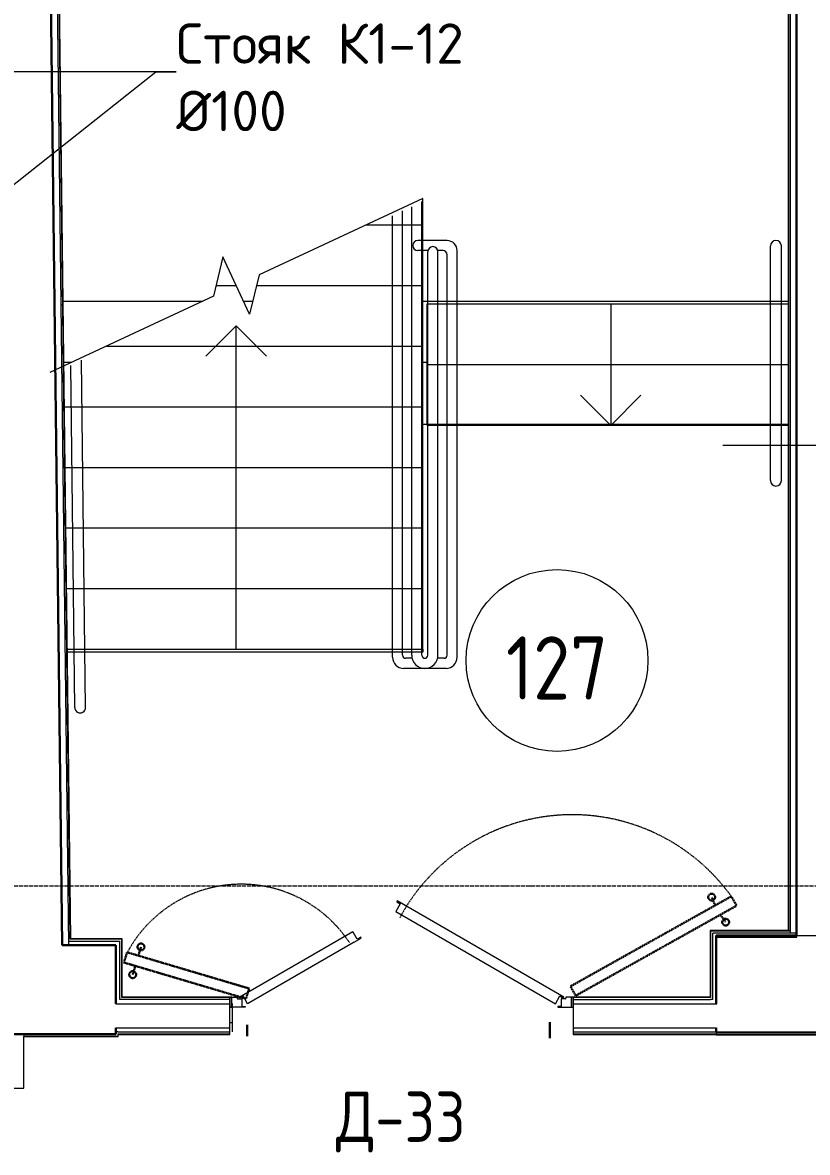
# Model space of a CAD drawing. Header units: millimetres. Extents: x -10178924 to 11692288, y -947381 to 58396.
# Drawn here: x 41911 to 45797, y -80242 to -74651 of the extents above; entities that cross this region are included whole.
import ezdxf
from ezdxf import colors
from ezdxf.entities.mleader import LeaderData, LeaderLine
from ezdxf.math import Vec2, Vec3

# ---------------------------------------------------------------- set-up
doc = ezdxf.new("R2010")
doc.units = ezdxf.units.MM
doc.linetypes.add('ADSK_Линия сетки', pattern=[25, 20, -2.5, 0, -2.5])
doc.linetypes.add('ADSK_Штриховая_ш3 п1_5', pattern=[4.5, 3, -1.5])
for name, color, linetype, lineweight in [('Аннотация', 7, 'Continuous', 18), ('Выноски ВК', 7, 'Continuous', 0), ('Двери', 7, 'Continuous', 9), ('Лестницы', 7, 'Continuous', 9), ('Марки дверей', 7, 'Continuous', 20), ('Оси', 253, 'Continuous', 9), ('Перекрытие', 7, 'Continuous', 18), ('Стены несущие', 7, 'Continuous', 30), ('Стены отделка', 7, 'Continuous', 30), ('Стены перегородки', 7, 'Continuous', 30), ('Стены штриховка', 7, 'Continuous', 9), ('Стрелки вверх', 7, 'Continuous', 18), ('ШТРИХОВКА', 252, 'Continuous', 15)]:
    doc.layers.add(name, color=color, linetype=linetype, lineweight=lineweight)
doc.layers.add('Линии', color=7, linetype='Continuous', lineweight=9, true_color=0x00a600)
doc.styles.add('GOST Common', font='GOST_Common.ttf', dxfattribs={"width": 0.9, "height": 350})
doc.styles.add('GOST Common_2', font='GOST_Common.ttf', dxfattribs={"width": 0.9, "height": 250})
doc.styles.add('PDF ISOCPEUR', font='isocpeur.ttf')

# ---------------------------------------------------------------- blocks, each defined once
blk = doc.blocks.new('оси')
at = {"layer": 'Оси', "linetype": 'ADSK_Линия сетки'}
blk.add_line((-3614.3, 15100), (62615.4, 15100), dxfattribs=at)
blk = doc.blocks.new('dver-dpo-230 _1_ - 1700х2300Н ост алюм EIWS60 Д-33л-6949416-План 1-го этажа')
at = {"layer": 'Двери'}
for p, q in [((-6.3, 468.6), (-28.8, 429.6)), ((-21.3, 482.5), (-23.6, 478.6)), ((-23.6, 478.6), (-6.3, 468.6)), ((804, 6), (-21.3, 482.5)), ((-28.8, 429.6), (761.9, -26.9)), ((-804, 6), (-241.1, 331)), ((-241.1, 331), (-238.8, 327.1)), ((-218.8, 292.5), (-238.8, 327.1)), ((-233.7, 278.1), (-199, 298.1)), ((-201.5, 302.5), (-218.8, 292.5)), ((-199, 298.1), (-201.5, 302.5)), ((-233.7, 278.1), (-761.9, -26.9)), ((-850, -44), (-850, 6)), ((-850, 6), (-813.8, 6)), ((-840, 6), (-850, 6)), ((-850, 6), (-850, -44)), ((-840, -44), (-840, 6)), ((-813.8, 6), (-813.8, 0.6)), ((-801.8, 2.1), (-804, 6)), ((-784.4, 12.1), (-801.8, 2.1)), ((-761.9, -26.9), (-784.4, 12.1)), ((761.9, -26.9), (784.4, 12.1)), ((784.4, 12.1), (801.7, 2.1)), ((801.7, 2.1), (804, 6)), ((813.8, 6), (813.8, 0.6)), ((850, 6), (813.8, 6)), ((850, 6), (840, 6)), ((840, 6), (840, -44)), ((850, -44), (850, 6)), ((850, -44), (850, 6)), ((-773.8, -44), (-850, -44)), ((-850, -44), (-840, -44)), ((-811.3, -2), (-790, -2)), ((-790, -2), (-790, -37.5)), ((-787.5, -40), (-773.8, -40)), ((-773.8, -40), (-773.8, -44)), ((773.8, -40), (773.8, -44)), ((787.5, -40), (773.8, -40)), ((773.8, -44), (850, -44)), ((790, -2), (790, -37.5)), ((811.3, -2), (790, -2)), ((840, -44), (850, -44))]:
    blk.add_line(p, q, dxfattribs=at)
for centre, radius, start, end in [((-811.3, 0.6), 2.52, 180, 270), ((811.3, 0.6), 2.52, 270, 0), ((-787.5, -37.5), 2.5, 180, 270), ((787.5, -37.5), 2.5, 270, 0)]:
    blk.add_arc(centre, radius, start, end, dxfattribs=at)
blk = doc.blocks.new('1 этаж')
at = {"layer": 'Лестницы'}
for p, q in [((43892.6, -50403.5), (43082.1, -50781.4)), ((43892.6, -50534.2), (43892.6, -50403.5)), ((43612.1, -50534.2), (43892.6, -50534.2)), ((43612.1, -50534.2), (43892.6, -50534.2)), ((43892.6, -50834.2), (43892.6, -50534.2)), ((42902.8, -50692.6), (42855.5, -50887.1)), ((43034.8, -50975.8), (42902.8, -50692.6)), ((43082.1, -50781.4), (43034.8, -50975.8)), ((42868.3, -50834.2), (42968.8, -50834.2)), ((42868.3, -50834.2), (42968.8, -50834.2)), ((43069.2, -50834.2), (43892.6, -50834.2)), ((43069.2, -50834.2), (43892.6, -50834.2)), ((43892.6, -51134.2), (43892.6, -50834.2)), ((42855.5, -50887.1), (42045, -51265)), ((45701.2, -50926.7), (43912.6, -50926.7)), ((43912.6, -50926.7), (43912.6, -51226.7)), ((45701.2, -50926.7), (43912.6, -50926.7)), ((42325.4, -51134.2), (43892.6, -51134.2)), ((42325.4, -51134.2), (43892.6, -51134.2)), ((43892.6, -51434.2), (43892.6, -51134.2)), ((43912.6, -51226.7), (43912.6, -51521.7)), ((45701.2, -51226.7), (43912.6, -51226.7)), ((45701.2, -51226.7), (43912.6, -51226.7)), ((42117.6, -51434.2), (43892.6, -51434.2)), ((42117.6, -51434.2), (43892.6, -51434.2)), ((43892.6, -51734.2), (43892.6, -51434.2)), ((45701.2, -51526.7), (43912.6, -51526.7)), ((42121.1, -51734.2), (43892.6, -51734.2)), ((42121.1, -51734.2), (43892.6, -51734.2)), ((43892.6, -52034.2), (43892.6, -51734.2)), ((42124.7, -52034.2), (43892.6, -52034.2)), ((42124.7, -52034.2), (43892.6, -52034.2)), ((43892.6, -52334.2), (43892.6, -52034.2)), ((42128.3, -52334.2), (43892.6, -52334.2)), ((42128.3, -52334.2), (43892.6, -52334.2)), ((43892.6, -52634.2), (43892.6, -52334.2)), ((42131.9, -52634.2), (43892.6, -52634.2)), ((42131.9, -52634.2), (43892.6, -52634.2))]:
    blk.add_line(p, q, dxfattribs=at)
at = {"layer": 'Линии', "color": 7, "lineweight": 18}
for p, q in [((43887.6, -52664.2), (43887.6, -50419.2)), ((43837.6, -52664.2), (43837.6, -50444.2)), ((43917.6, -52664.2), (43917.6, -50666.7)), ((43967.6, -52664.2), (43967.6, -50666.7))]:
    blk.add_line(p, q, dxfattribs=at)
at = {"layer": 'Линии', "color": 7}
for p, q in [((43742.6, -52674.2), (43742.6, -50489.2)), ((43792.6, -52664.2), (43792.6, -50464.2)), ((44012.6, -50611.7), (43867.6, -50611.7)), ((45614.6, -51799.9), (45614.6, -50638.5)), ((45668.2, -51799.9), (45668.2, -50638.5)), ((43918.1, -50661.7), (43867.6, -50661.7)), ((43992.6, -50661.7), (43967.1, -50661.7)), ((44012.6, -52664.2), (44012.6, -50680)), ((44062.6, -52674.2), (44062.6, -50661.7)), ((42222.6, -52922.1), (42202.1, -51203.7)), ((42169, -52922.8), (42148.8, -51229.3)), ((43839.3, -52679.2), (43807.6, -52679.2)), ((43997.6, -52679.2), (43965.8, -52679.2)), ((44007.6, -52729.2), (43797.6, -52729.2))]:
    blk.add_line(p, q, dxfattribs=at)
at = {"layer": 'Линии', "color": 7, "linetype": 'ADSK_Штриховая_ш3 п1_5', "lineweight": 30}
for p, q in [((44623.8, -54302.5), (45420.1, -53857.2)), ((45340.3, -53902.4), (45323, -53860.9)), ((45420.1, -53857.2), (45446.6, -53903.1)), ((45446.6, -53903.1), (44649.7, -54348.8)), ((45365.9, -53948.2), (45392.3, -53984.7)), ((42483.9, -54150.6), (42496.7, -54107.4)), ((42427.9, -54134), (42412.8, -54184.8)), ((43032.6, -54313.2), (42427.9, -54134)), ((42412.8, -54184.8), (43016.9, -54363.8)), ((42468.8, -54201.4), (42456, -54244.5)), ((43016.9, -54363.8), (43032.6, -54313.2)), ((44649.7, -54348.8), (44623.8, -54302.5)), ((43022.1, -54493.8), (43022.1, -54549.3)), ((44522.1, -54479.3), (44522.1, -54559.3))]:
    blk.add_line(p, q, dxfattribs=at)
at = {"layer": 'Линии', "color": 7}
blk.add_circle((44557.1, -52689.8), 450, dxfattribs=at)
at = {"layer": 'Линии', "color": 7, "linetype": 'ADSK_Штриховая_ш3 п1_5', "lineweight": 30}
for centre in [(45323, -53860.9), (45392.3, -53984.7), (42496.7, -54107.4), (42456, -54244.5)]:
    blk.add_circle(centre, 17, dxfattribs=at)
at = {"layer": 'Линии', "color": 7}
for centre, radius, start, end in [((43867.6, -50636.7), 25, 90, 270), ((43942.6, -50666.7), 25, 0, 180), ((44012.6, -50661.7), 50, 0, 90), ((45641.4, -50638.5), 26.8, 0, 180), ((43992.6, -50681.7), 20, 0, 90), ((45641.4, -51799.9), 26.8, 180, 0), ((43807.6, -52664.2), 15, 180, 270), ((43902.6, -52664.2), 65, 180, 0), ((43902.6, -52664.2), 15, 180, 0), ((43997.6, -52664.2), 15, 270, 0), ((43797.6, -52674.2), 55, 180, 270), ((44007.6, -52674.2), 55, 270, 0), ((42195.8, -52922.4), 26.8, 180.6839, 0.6839)]:
    blk.add_arc(centre, radius, start, end, dxfattribs=at)
at = {"layer": 'Линии', "color": 7, "linetype": 'ADSK_Штриховая_ш3 п1_5'}
for centre, radius, start, end in [((44632.4, -54423.4), 970.1, 35.7071, 151.7168), ((42993.7, -54438.2), 640.9, 33.381, 151.7063)]:
    blk.add_arc(centre, radius, start, end, dxfattribs=at)
at = {"layer": 'Перекрытие'}
for p, q in [((42111.3, -50911.7), (42802.7, -50911.7)), ((43004.9, -50911.7), (43050.4, -50911.7)), ((43892.6, -50911.7), (45701.2, -50911.7)), ((42114.9, -51213.9), (42154.7, -51213.9)), ((43892.6, -51213.9), (43912.6, -51213.9)), ((45701.2, -51521.7), (43892.6, -51521.7)), ((43892.6, -52649.2), (42132.1, -52649.2)), ((43892.6, -52634.2), (43892.6, -52649.2)), ((42947, -54388.1), (42948.5, -54388.1)), ((42948.5, -54388.1), (42948.5, -54528.3)), ((42948.5, -54483.8), (42937, -54483.8))]:
    blk.add_line(p, q, dxfattribs=at)
at = {"layer": 'Стены несущие'}
for p, q in [((42107.4, -54099.3), (42018, -46608.7)), ((45743.2, -46607.3), (45743.2, -54050.3)), ((45743.2, -54050.3), (45345, -54050.3)), ((45345, -54050.3), (45345, -54388.3)), ((42372.1, -54099.3), (42107.4, -54099.3)), ((42372.1, -54388.3), (42372.1, -54099.3)), ((42372.1, -54508.3), (42372.1, -54539.3)), ((45345, -54508.3), (45345, -54530.3)), ((41869.1, -54539.3), (42372.1, -54539.3)), ((45345, -54530.3), (46545, -54530.3))]:
    blk.add_line(p, q, dxfattribs=at)
at = {"layer": 'Стены отделка', "lineweight": 9}
for p, q in [((42048.2, -46628.7), (42137.4, -54099.3)), ((42149, -54067.3), (42060.3, -46640.7)), ((45713.2, -54038.9), (45713.2, -46758.2)), ((45701.2, -46810.2), (45701.2, -54026.9)), ((42099.5, -50929.8), (42111.5, -50929.7)), ((42135.5, -52938.4), (42123.5, -52938.6)), ((42402.1, -54067.3), (42149, -54067.3)), ((45316, -54028.9), (45316, -54356.3)), ((45701.2, -54026.9), (45318, -54026.9)), ((45744.8, -54038.9), (45328, -54038.9)), ((45328, -54368.3), (45328, -54038.9)), ((45348, -54388.3), (45348, -54058.9)), ((45348, -54058.9), (45744.8, -54058.9)), ((45744.8, -54058.9), (45744.8, -54038.9)), ((42137.1, -54079.3), (42392.1, -54079.3)), ((42392.1, -54368.3), (42392.1, -54079.3)), ((42404.1, -54356.3), (42404.1, -54069.3)), ((42937, -54356.3), (42404.1, -54356.3)), ((42937, -54388.3), (42937, -54356.3)), ((44637, -54356.3), (44637, -54388.3)), ((45316, -54356.3), (44637, -54356.3)), ((45328, -54368.3), (45318, -54368.3)), ((42937, -54540.3), (42937, -54508.3)), ((44637, -54508.3), (44637, -54540.3)), ((41916.1, -54806), (41916.1, -54551.3)), ((41916.1, -54551.3), (42384.1, -54551.3)), ((42382.1, -54528.3), (42372.1, -54528.3)), ((42384.1, -54540.3), (42937, -54540.3)), ((42384.1, -54551.3), (42384.1, -54540.3)), ((44637, -54540.3), (45345, -54540.3)), ((45328, -54528.3), (45345, -54528.3)), ((45345, -54530.3), (45345, -54542.3)), ((45345, -54542.3), (46557, -54542.3)), ((41454.1, -54806), (41916.1, -54806))]:
    blk.add_line(p, q, dxfattribs=at)
at = {"layer": 'Стены перегородки', "lineweight": 18}
for p, q in [((42372.1, -54388.3), (42937, -54388.3)), ((42937, -54508.3), (42937, -54388.3)), ((44637, -54388.3), (44637, -54508.3)), ((44637, -54388.3), (45348, -54388.3)), ((42372.1, -54508.3), (42937, -54508.3)), ((44637, -54508.3), (45345, -54508.3))]:
    blk.add_line(p, q, dxfattribs=at)
at = {"layer": 'Стены штриховка'}
for p, q in [((42147, -54069.3), (42058.3, -46638.7)), ((45703.2, -46810.2), (45703.2, -54026.9)), ((42402.1, -54358.3), (42402.1, -54067.3)), ((42404.1, -54067.3), (42402.1, -54067.3)), ((42404.1, -54069.3), (42404.1, -54067.3)), ((45318, -54026.9), (45316, -54026.9)), ((45316, -54026.9), (45316, -54028.9)), ((45713.2, -54028.9), (45316, -54028.9)), ((45318, -54026.9), (45318, -54358.3)), ((45703.2, -54026.9), (45713.2, -54026.9)), ((45743.2, -54050.3), (46123.2, -54050.3)), ((42404.1, -54069.3), (42147, -54069.3)), ((42937, -54368.3), (42392.1, -54368.3)), ((42937, -54358.3), (42402.1, -54358.3)), ((45318, -54358.3), (44637, -54358.3)), ((44637, -54368.3), (45318, -54368.3)), ((41916.1, -54539.3), (41916.1, -54551.3)), ((41916.1, -54549.3), (42384.1, -54549.3)), ((42382.1, -54528.3), (42937, -54528.3)), ((42384.1, -54540.3), (42384.1, -54538.3)), ((42384.1, -54538.3), (42937, -54538.3)), ((44637, -54528.3), (45328, -54528.3)), ((44637, -54538.3), (45345, -54538.3)), ((45345, -54540.3), (46555, -54540.3))]:
    blk.add_line(p, q, dxfattribs=at)
at = {"layer": 'Стрелки вверх'}
for p, q in [((44822.9, -50926.7), (44822.9, -51226.7)), ((42968.8, -51034.2), (42818.8, -51184.2)), ((42968.8, -51134.2), (42968.8, -51034.2)), ((42968.8, -51034.2), (43118.8, -51184.2)), ((42968.8, -51434.2), (42968.8, -51134.2)), ((44822.9, -51226.7), (44822.9, -51521.7)), ((44822.9, -51526.7), (44672.9, -51376.7)), ((44822.9, -51526.7), (44972.9, -51376.7)), ((42968.8, -51734.2), (42968.8, -51434.2)), ((42968.8, -52034.2), (42968.8, -51734.2)), ((42968.8, -52334.2), (42968.8, -52034.2)), ((42968.8, -52634.2), (42968.8, -52334.2))]:
    blk.add_line(p, q, dxfattribs=at)
blk.add_blockref('оси', (-6500.4, -68905))
at = {"layer": 'Двери'}
blk.add_blockref('dver-dpo-230 _1_ - 1700х2300Н ост алюм EIWS60 Д-33л-6949416-План 1-го этажа', (43787, -54362.3), dxfattribs=at)
at = {"layer": 'Аннотация', "lineweight": 9, "insert": (44557.1, -52726.8), "char_height": 312.5, "width": 520.211, "attachment_point": 5, "line_spacing_factor": 1.022766, "style": 'GOST Common'}
blk.add_mtext('127', dxfattribs=at)
at = {"layer": 'Марки дверей', "lineweight": 9, "insert": (43783.3, -54973.6), "char_height": 250, "width": 690.3, "attachment_point": 5, "line_spacing_factor": 1.022766, "style": 'GOST Common_2'}
blk.add_mtext('\\pxqc,t1.8,3.6,5.4,7.2,9,10.8,12.6,14.4,16.2,18,19.8,21.6,23.4,25.2,27,28.8,30.6,32.4,34.2,36,37.8,39.6,41.4,43.2,45,46.8,48.6,50.4,52.2,54,55.8,57.6;{Д-33}', dxfattribs=at)
blk = doc.blocks.new('_None')

msp = doc.modelspace()

# ---------------------------------------------------------------- block references
at = {"layer": 'ШТРИХОВКА'}
msp.add_blockref('1 этаж', (0, -25118), dxfattribs=at)

# ---------------------------------------------------------------- leaders
at = {"layer": 'Выноски ВК', "ltscale": 50}
ml = msp.add_multileader_mtext('Standard', dxfattribs=at)
ml.set_content('Стояк К1-12 ^J%%C100', color=256, style='PDF ISOCPEUR')
ml.set_leader_properties(color=256, linetype='ByLayer', lineweight=-1)
ml.set_arrow_properties(name='NONE')
ml.build(insert=Vec2(0, 0))
ml.multileader.update_dxf_attribs({"text_left_attachment_type": 6, "text_right_attachment_type": 6, "dogleg_length": 100, "arrow_head_size": 300})
ctx = ml.context
ctx.base_point, ctx.char_height, ctx.arrow_head_size, ctx.landing_gap_size, ctx.plane_origin = Vec3(42671.1, -74894.9), 200, 300, 0, Vec3(34247.6, -72033.6)
ctx.left_attachment, ctx.right_attachment = 6, 6
notes = []
notes.append((ctx, [(0, (1, 1, 0), (42571.1, -74894.9), (1, 0), 100, [(1, [(41492, -75745.8)], 0, [])])]))
ctx.mtext.insert, ctx.mtext.flow_direction = Vec3(42671.1, -74654.9), 5
ml = msp.add_multileader_mtext('Standard', dxfattribs=at)
ml.set_content('Подъем К1-4 ^J%%C50', color=256, style='PDF ISOCPEUR')
ml.set_leader_properties(color=256, linetype='ByLayer', lineweight=-1)
ml.set_arrow_properties(name='NONE')
ml.build(insert=Vec2(0, 0))
ml.multileader.update_dxf_attribs({"text_left_attachment_type": 6, "text_right_attachment_type": 6, "dogleg_length": 100, "arrow_head_size": 300})
ctx = ml.context
ctx.base_point, ctx.char_height, ctx.arrow_head_size, ctx.landing_gap_size, ctx.plane_origin = Vec3(47142.5, -76744.5), 200, 300, 0, Vec3(41920.1, -71496)
ctx.left_attachment, ctx.right_attachment = 6, 6
notes.append((ctx, [(0, (1, 1, 0), (47042.5, -76744.5), (1, 0), 100, [(1, [(46193.4, -75209.9)], 0, [])])]))
ctx.mtext.insert, ctx.mtext.flow_direction = Vec3(47142.5, -76504.5), 5
for ctx, leaders in notes:
    for number, flags, end, landing, length, lines in leaders:
        leader = LeaderData()
        leader.index, (leader.has_last_leader_line, leader.has_dogleg_vector, leader.attachment_direction) = number, flags
        leader.last_leader_point, leader.dogleg_vector, leader.dogleg_length = Vec3(end), Vec3(landing), length
        for number, points, colour, breaks in lines:
            line = LeaderLine()
            line.index, line.vertices, line.color, line.breaks = number, Vec3.list(points), colors.encode_raw_color(colour), breaks
            leader.lines.append(line)
        ctx.leaders.append(leader)

doc.saveas('drawing.dxf')
